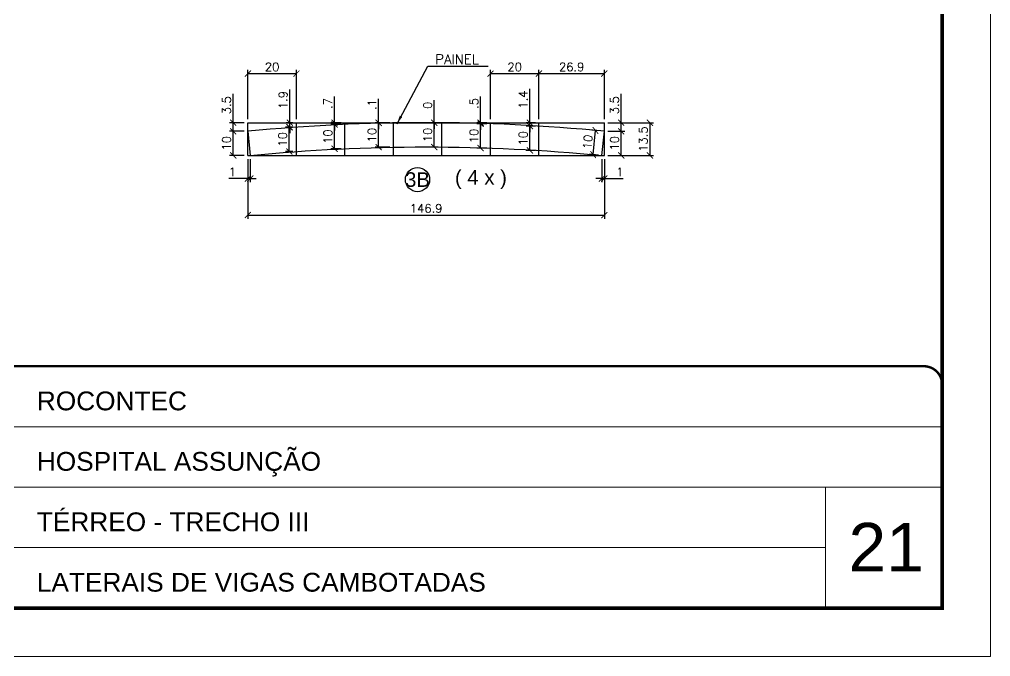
# Model space of a CAD drawing. Extents: x 2582 to 128055, y -26396 to 2611.
# Drawn here: x 3266 to 4067, y -4573 to -4048 of the extents above; entities that cross this region are included whole.
import ezdxf
from ezdxf.enums import TextEntityAlignment as Align

# ---------------------------------------------------------------- set-up
doc = ezdxf.new("R2010")
doc.units = 0
doc.header["$PDMODE"] = 35
doc.linetypes.add('CONTINUO', pattern=[0])
doc.linetypes.add('DASHED', pattern=[0.75, 0.5, -0.25])
for name, color, linetype in [('220', 4, 'Continuous'), ('COTA', 241, 'Continuous'), ('Painéis', 200, 'Continuous'), ('Romaneio', 10, 'Continuous')]:
    doc.layers.add(name, color=color, linetype=linetype)
for name, color, linetype, lineweight in [('CARIMBO', 255, 'Continuous', 9), ('Folhas', 255, 'Continuous', 9), ('SARRAFO DE PRESSAO', 251, 'DASHED', 9)]:
    doc.layers.add(name, color=color, linetype=linetype, lineweight=lineweight)
doc.styles.add('ARIAL', font='arial.ttf')
doc.styles.add('COTA TECNICA', font='techl___.ttf', dxfattribs={"height": 10})
doc.styles.add('Romans', font='romans.shx')
doc.dimstyles.new('Cota Seção (2x)', dxfattribs={"dimtxt": 7, "dimasz": 5, "dimexe": 3, "dimexo": 3, "dimgap": 2, "dimtad": 3, "dimdec": 1, "dimlfac": 0.5, "dimzin": 12, "dimdsep": 46, "dimtxsty": 'Romans', "dimblk": 'ARCHTICK', "dimcen": 0, "dimclrd": 4, "dimclre": 4, "dimclrt": 1, "dimadec": 1, "dimazin": 3, "dimtfac": 1, "dimtdec": 1, "dimtmove": 0, "dimatfit": 3, "dimldrblk": 'OBLIQUE', "dimfxl": 1, "dimtolj": 1, "dimtzin": 12, "dimarcsym": 0})
doc.dimstyles.new('PAINEL', dxfattribs={"dimtxt": 10, "dimasz": 3, "dimexe": 3, "dimexo": 3, "dimgap": 3, "dimtad": 1, "dimdec": 1, "dimzin": 12, "dimdsep": 46, "dimtxsty": 'COTA TECNICA', "dimblk1": 'OBLIQUE', "dimblk2": 'OBLIQUE', "dimsah": 1, "dimcen": 0.9, "dimclrd": 4, "dimclre": 4, "dimclrt": 240, "dimadec": 1, "dimazin": 3, "dimtfac": 1, "dimtdec": 1, "dimtmove": 0, "dimatfit": 3, "dimfxl": 1, "dimtolj": 1, "dimtzin": 12, "dimarcsym": 0})

# ---------------------------------------------------------------- blocks, each defined once
blk = doc.blocks.new('9999999999')
at = {"color": 30, "linetype": 'CONTINUO'}
for p, q in [((98564.56, 34379.64), (99583.98, 34379.64)), ((98564.56, 34329.83), (99487.98, 34329.83)), ((99583.98, 34329.83), (99487.98, 34329.83)), ((99487.98, 34329.83), (99487.98, 34230.21)), ((98564.56, 34280.02), (99487.98, 34280.02))]:
    blk.add_line(p, q, dxfattribs=at)
at = {"color": 30, "linetype": 'CONTINUO', "const_width": 2}
blk.add_lwpolyline([(99583.98, 34230.21), (99583.98, 34414.45, 0.414214), (99568.98, 34429.45), (98228.98, 34429.45, 0.414214), (98213.98, 34414.45), (98213.98, 34245.21, 0.414214), (98228.98, 34230.21), (99583.98, 34230.21)], format="xyb", dxfattribs=at)
at = {"layer": 'Folhas'}
blk.add_lwpolyline([(98138.98, 34190.21), (99623.98, 34190.21), (99623.98, 35240.21), (98138.98, 35240.21)], close=True, dxfattribs=at)
at = {"layer": 'Folhas', "color": 30, "const_width": 3}
blk.add_lwpolyline([(98213.98, 34230.21), (99583.98, 34230.21), (99583.98, 35200.21), (98213.98, 35200.21)], close=True, dxfattribs=at)
at = {"color": 7, "linetype": 'Continuous', "ltscale": 5, "style": 'ARIAL'}
for s, height, p in [('ROCONTEC', 15.483, (98837.68, 34393.13)), ('HOSPITAL ASSUNÇÃO', 15.4829, (98837.68, 34343.32)), ('TÉRREO - TRECHO III', 15.4829, (98837.68, 34293.51)), ('LATERAIS DE VIGAS CAMBOTADAS', 15.4829, (98837.68, 34243.7))]:
    blk.add_text(s, height=height, dxfattribs=at).set_placement(p)
blk = doc.blocks.new('_ArchTick')
at = {"color": 0, "linetype": 'ByBlock', "const_width": 0.15}
blk.add_lwpolyline([(-0.5, -0.5), (0.5, 0.5)], dxfattribs=at)
blk = doc.blocks.new('*D876')
at = {"layer": '220', "color": 4, "lineweight": -2, "transparency": 16777216}
for p, q in [((3454.33, -4130.13), (3454.33, -4089.7)), ((3494.33, -4130.13), (3494.33, -4089.7)), ((3454.33, -4092.7), (3494.33, -4092.7))]:
    blk.add_line(p, q, dxfattribs=at)
at = {"layer": 'Defpoints', "color": 0, "transparency": 16777216}
for p in [(3494.33, -4092.7), (3454.33, -4133.13), (3494.33, -4133.13)]:
    blk.add_point(p, dxfattribs=at)
at = {"layer": '220', "color": 4, "lineweight": -2, "transparency": 16777216, "xscale": 5, "yscale": 5, "zscale": 5, "rotation": 180}
blk.add_blockref('_ArchTick', (3454.33, -4092.7), dxfattribs=at)
at = {"layer": '220', "color": 4, "lineweight": -2, "transparency": 16777216, "xscale": 5, "yscale": 5, "zscale": 5}
blk.add_blockref('_ArchTick', (3494.33, -4092.7), dxfattribs=at)
at = {"layer": '220', "color": 1, "transparency": 16777216, "insert": (3474.33, -4087.2), "char_height": 7, "attachment_point": 5, "style": 'Romans'}
blk.add_mtext('\\A1;20', dxfattribs=at)
blk = doc.blocks.new('_Oblique')
at = {"color": 0, "linetype": 'ByBlock', "lineweight": -2}
blk.add_line((-0.5, -0.5), (0.5, 0.5), dxfattribs=at)
blk = doc.blocks.new('*D877')
at = {"layer": '220', "color": 4, "lineweight": -2, "transparency": 16777216}
for p, q in [((3654.33, -4130.13), (3654.33, -4089.7)), ((3694.33, -4130.13), (3694.33, -4089.7)), ((3654.33, -4092.7), (3694.33, -4092.7))]:
    blk.add_line(p, q, dxfattribs=at)
at = {"layer": 'Defpoints', "color": 0, "transparency": 16777216}
for p in [(3694.33, -4092.7), (3654.33, -4133.13), (3694.33, -4133.13)]:
    blk.add_point(p, dxfattribs=at)
at = {"layer": '220', "color": 4, "lineweight": -2, "transparency": 16777216, "xscale": 5, "yscale": 5, "zscale": 5, "rotation": 180}
blk.add_blockref('_ArchTick', (3654.33, -4092.7), dxfattribs=at)
at = {"layer": '220', "color": 4, "lineweight": -2, "transparency": 16777216, "xscale": 5, "yscale": 5, "zscale": 5}
blk.add_blockref('_ArchTick', (3694.33, -4092.7), dxfattribs=at)
at = {"layer": '220', "color": 1, "transparency": 16777216, "insert": (3674.33, -4087.2), "char_height": 7, "attachment_point": 5, "style": 'Romans'}
blk.add_mtext('\\A1;20', dxfattribs=at)
blk = doc.blocks.new('*D878')
at = {"layer": '220', "color": 4, "lineweight": -2, "transparency": 16777216}
for p, q in [((3694.33, -4130.13), (3694.33, -4089.7)), ((3748.2, -4130.13), (3748.2, -4089.7)), ((3694.33, -4092.7), (3748.2, -4092.7))]:
    blk.add_line(p, q, dxfattribs=at)
at = {"layer": 'Defpoints', "color": 0, "transparency": 16777216}
for p in [(3748.2, -4092.7), (3694.33, -4133.13), (3748.2, -4133.13)]:
    blk.add_point(p, dxfattribs=at)
at = {"layer": '220', "color": 4, "lineweight": -2, "transparency": 16777216, "xscale": 5, "yscale": 5, "zscale": 5, "rotation": 180}
blk.add_blockref('_ArchTick', (3694.33, -4092.7), dxfattribs=at)
at = {"layer": '220', "color": 4, "lineweight": -2, "transparency": 16777216, "xscale": 5, "yscale": 5, "zscale": 5}
blk.add_blockref('_ArchTick', (3748.2, -4092.7), dxfattribs=at)
at = {"layer": '220', "color": 1, "transparency": 16777216, "insert": (3721.26, -4087.2), "char_height": 7, "attachment_point": 5, "style": 'Romans'}
blk.add_mtext('\\A1;26.9', dxfattribs=at)
blk = doc.blocks.new('*D879')
at = {"layer": '220', "color": 4, "lineweight": -2, "transparency": 16777216}
for p, q in [((3491.33, -4136.89), (3485.47, -4136.89)), ((3488.47, -4156.94), (3488.47, -4136.89)), ((3491.33, -4156.94), (3485.47, -4156.94))]:
    blk.add_line(p, q, dxfattribs=at)
at = {"layer": 'Defpoints', "color": 0, "transparency": 16777216}
for p in [(3488.47, -4136.89), (3494.33, -4136.89), (3494.33, -4156.94)]:
    blk.add_point(p, dxfattribs=at)
at = {"layer": '220', "color": 4, "lineweight": -2, "transparency": 16777216, "xscale": 5, "yscale": 5, "zscale": 5}
for p, rotation in [((3488.47, -4136.89), 90), ((3488.47, -4156.94), 270)]:
    blk.add_blockref('_ArchTick', p, dxfattribs=dict(at, rotation=rotation))
at = {"layer": '220', "color": 1, "transparency": 16777216, "insert": (3482.97, -4146.91), "char_height": 7, "attachment_point": 5, "rotation": 90, "style": 'Romans'}
blk.add_mtext('\\A1;10', dxfattribs=at)
blk = doc.blocks.new('*D880')
at = {"layer": '220', "color": 4, "lineweight": -2, "transparency": 16777216}
for p, q in [((3488.86, -4133.13), (3488.86, -4105.8)), ((3491.33, -4133.13), (3485.86, -4133.13)), ((3491.33, -4136.89), (3485.86, -4136.89)), ((3488.86, -4136.89), (3488.86, -4133.13)), ((3488.86, -4136.89), (3488.86, -4141.89))]:
    blk.add_line(p, q, dxfattribs=at)
at = {"layer": 'Defpoints', "color": 0, "transparency": 16777216}
for p in [(3488.86, -4133.13), (3494.33, -4133.13), (3494.33, -4136.89)]:
    blk.add_point(p, dxfattribs=at)
at = {"layer": '220', "color": 4, "lineweight": -2, "transparency": 16777216, "xscale": 5, "yscale": 5, "zscale": 5}
for p, rotation in [((3488.86, -4133.13), 270), ((3488.86, -4136.89), 90)]:
    blk.add_blockref('_ArchTick', p, dxfattribs=dict(at, rotation=rotation))
at = {"layer": '220', "color": 1, "transparency": 16777216, "insert": (3483.36, -4114.47), "char_height": 7, "attachment_point": 5, "rotation": 90, "style": 'Romans'}
blk.add_mtext('\\A1;1.9', dxfattribs=at)
blk = doc.blocks.new('*D881')
at = {"layer": '220', "color": 4, "lineweight": -2, "transparency": 16777216}
for p, q in [((3531.33, -4134.6), (3522.77, -4134.6)), ((3525.77, -4154.62), (3525.77, -4134.6)), ((3531.33, -4154.62), (3522.77, -4154.62))]:
    blk.add_line(p, q, dxfattribs=at)
at = {"layer": 'Defpoints', "color": 0, "transparency": 16777216}
for p in [(3525.77, -4134.6), (3534.33, -4134.6), (3534.33, -4154.62)]:
    blk.add_point(p, dxfattribs=at)
at = {"layer": '220', "color": 4, "lineweight": -2, "transparency": 16777216, "xscale": 5, "yscale": 5, "zscale": 5}
for p, rotation in [((3525.77, -4134.6), 90), ((3525.77, -4154.62), 270)]:
    blk.add_blockref('_ArchTick', p, dxfattribs=dict(at, rotation=rotation))
at = {"layer": '220', "color": 1, "transparency": 16777216, "insert": (3520.27, -4144.61), "char_height": 7, "attachment_point": 5, "rotation": 90, "style": 'Romans'}
blk.add_mtext('\\A1;10', dxfattribs=at)
blk = doc.blocks.new('*D882')
at = {"layer": '220', "color": 4, "lineweight": -2, "transparency": 16777216}
for p, q in [((3525.77, -4133.13), (3525.77, -4111.47)), ((3531.33, -4133.13), (3522.77, -4133.13)), ((3531.33, -4134.6), (3522.77, -4134.6)), ((3525.77, -4134.6), (3525.77, -4133.13)), ((3525.77, -4134.6), (3525.77, -4139.6))]:
    blk.add_line(p, q, dxfattribs=at)
at = {"layer": 'Defpoints', "color": 0, "transparency": 16777216}
for p in [(3525.77, -4133.13), (3534.33, -4133.13), (3534.33, -4134.6)]:
    blk.add_point(p, dxfattribs=at)
at = {"layer": '220', "color": 4, "lineweight": -2, "transparency": 16777216, "xscale": 5, "yscale": 5, "zscale": 5}
for p, rotation in [((3525.77, -4133.13), 270), ((3525.77, -4134.6), 90)]:
    blk.add_blockref('_ArchTick', p, dxfattribs=dict(at, rotation=rotation))
at = {"layer": '220', "color": 1, "transparency": 16777216, "insert": (3520.27, -4117.3), "char_height": 7, "attachment_point": 5, "rotation": 90, "style": 'Romans'}
blk.add_mtext('\\A1;.7', dxfattribs=at)
blk = doc.blocks.new('*D883')
at = {"layer": '220', "color": 4, "lineweight": -2, "transparency": 16777216}
for p, q in [((3571.33, -4133.37), (3559.13, -4133.37)), ((3562.13, -4153.37), (3562.13, -4133.37)), ((3571.33, -4153.37), (3559.13, -4153.37))]:
    blk.add_line(p, q, dxfattribs=at)
at = {"layer": 'Defpoints', "color": 0, "transparency": 16777216}
for p in [(3562.13, -4133.37), (3574.33, -4133.37), (3574.33, -4153.37)]:
    blk.add_point(p, dxfattribs=at)
at = {"layer": '220', "color": 4, "lineweight": -2, "transparency": 16777216, "xscale": 5, "yscale": 5, "zscale": 5}
for p, rotation in [((3562.13, -4133.37), 90), ((3562.13, -4153.37), 270)]:
    blk.add_blockref('_ArchTick', p, dxfattribs=dict(at, rotation=rotation))
at = {"layer": '220', "color": 1, "transparency": 16777216, "insert": (3556.63, -4143.37), "char_height": 7, "attachment_point": 5, "rotation": 90, "style": 'Romans'}
blk.add_mtext('\\A1;10', dxfattribs=at)
blk = doc.blocks.new('*D884')
at = {"layer": '220', "color": 4, "lineweight": -2, "transparency": 16777216}
for p, q in [((3562.13, -4133.13), (3562.13, -4113.47)), ((3571.33, -4133.13), (3559.13, -4133.13)), ((3571.33, -4133.37), (3559.13, -4133.37)), ((3562.13, -4133.37), (3562.13, -4133.13)), ((3562.13, -4133.37), (3562.13, -4138.37))]:
    blk.add_line(p, q, dxfattribs=at)
at = {"layer": 'Defpoints', "color": 0, "transparency": 16777216}
for p in [(3562.13, -4133.13), (3574.33, -4133.13), (3574.33, -4133.37)]:
    blk.add_point(p, dxfattribs=at)
at = {"layer": '220', "color": 4, "lineweight": -2, "transparency": 16777216, "xscale": 5, "yscale": 5, "zscale": 5}
for p, rotation in [((3562.13, -4133.13), 270), ((3562.13, -4133.37), 90)]:
    blk.add_blockref('_ArchTick', p, dxfattribs=dict(at, rotation=rotation))
at = {"layer": '220', "color": 1, "transparency": 16777216, "insert": (3556.63, -4118.3), "char_height": 7, "attachment_point": 5, "rotation": 90, "style": 'Romans'}
blk.add_mtext('\\A1;.1', dxfattribs=at)
blk = doc.blocks.new('*D885')
at = {"layer": '220', "color": 4, "lineweight": -2, "transparency": 16777216}
for p, q in [((3611.33, -4133.19), (3605.02, -4133.19)), ((3608.02, -4153.19), (3608.02, -4133.19)), ((3611.33, -4153.19), (3605.02, -4153.19))]:
    blk.add_line(p, q, dxfattribs=at)
at = {"layer": 'Defpoints', "color": 0, "transparency": 16777216}
for p in [(3608.02, -4133.19), (3614.33, -4133.19), (3614.33, -4153.19)]:
    blk.add_point(p, dxfattribs=at)
at = {"layer": '220', "color": 4, "lineweight": -2, "transparency": 16777216, "xscale": 5, "yscale": 5, "zscale": 5}
for p, rotation in [((3608.02, -4133.19), 90), ((3608.02, -4153.19), 270)]:
    blk.add_blockref('_ArchTick', p, dxfattribs=dict(at, rotation=rotation))
at = {"layer": '220', "color": 1, "transparency": 16777216, "insert": (3602.52, -4143.19), "char_height": 7, "attachment_point": 5, "rotation": 90, "style": 'Romans'}
blk.add_mtext('\\A1;10', dxfattribs=at)
blk = doc.blocks.new('*D886')
at = {"layer": '220', "color": 4, "lineweight": -2, "transparency": 16777216}
for p, q in [((3608.02, -4133.13), (3608.02, -4114.47)), ((3611.33, -4133.13), (3605.02, -4133.13)), ((3611.33, -4133.19), (3605.02, -4133.19)), ((3608.02, -4133.19), (3608.02, -4133.13)), ((3608.02, -4133.19), (3608.02, -4138.19))]:
    blk.add_line(p, q, dxfattribs=at)
at = {"layer": 'Defpoints', "color": 0, "transparency": 16777216}
for p in [(3608.02, -4133.13), (3614.33, -4133.13), (3614.33, -4133.19)]:
    blk.add_point(p, dxfattribs=at)
at = {"layer": '220', "color": 4, "lineweight": -2, "transparency": 16777216, "xscale": 5, "yscale": 5, "zscale": 5}
for p, rotation in [((3608.02, -4133.13), 270), ((3608.02, -4133.19), 90)]:
    blk.add_blockref('_ArchTick', p, dxfattribs=dict(at, rotation=rotation))
at = {"layer": '220', "color": 1, "transparency": 16777216, "insert": (3602.52, -4118.8), "char_height": 7, "attachment_point": 5, "rotation": 90, "style": 'Romans'}
blk.add_mtext('\\A1;0', dxfattribs=at)
blk = doc.blocks.new('*D887')
at = {"layer": '220', "color": 4, "lineweight": -2, "transparency": 16777216}
for p, q in [((3651.33, -4134.06), (3643.19, -4134.06)), ((3646.19, -4154.07), (3646.19, -4134.06)), ((3651.33, -4154.07), (3643.19, -4154.07))]:
    blk.add_line(p, q, dxfattribs=at)
at = {"layer": 'Defpoints', "color": 0, "transparency": 16777216}
for p in [(3646.19, -4134.06), (3654.33, -4134.06), (3654.33, -4154.07)]:
    blk.add_point(p, dxfattribs=at)
at = {"layer": '220', "color": 4, "lineweight": -2, "transparency": 16777216, "xscale": 5, "yscale": 5, "zscale": 5}
for p, rotation in [((3646.19, -4134.06), 90), ((3646.19, -4154.07), 270)]:
    blk.add_blockref('_ArchTick', p, dxfattribs=dict(at, rotation=rotation))
at = {"layer": '220', "color": 1, "transparency": 16777216, "insert": (3640.69, -4144.06), "char_height": 7, "attachment_point": 5, "rotation": 90, "style": 'Romans'}
blk.add_mtext('\\A1;10', dxfattribs=at)
blk = doc.blocks.new('*D888')
at = {"layer": '220', "color": 4, "lineweight": -2, "transparency": 16777216}
for p, q in [((3646.19, -4133.13), (3646.19, -4111.47)), ((3651.33, -4133.13), (3643.19, -4133.13)), ((3651.33, -4134.06), (3643.19, -4134.06)), ((3646.19, -4134.06), (3646.19, -4133.13)), ((3646.19, -4134.06), (3646.19, -4139.06))]:
    blk.add_line(p, q, dxfattribs=at)
at = {"layer": 'Defpoints', "color": 0, "transparency": 16777216}
for p in [(3646.19, -4133.13), (3654.33, -4133.13), (3654.33, -4134.06)]:
    blk.add_point(p, dxfattribs=at)
at = {"layer": '220', "color": 4, "lineweight": -2, "transparency": 16777216, "xscale": 5, "yscale": 5, "zscale": 5}
for p, rotation in [((3646.19, -4133.13), 270), ((3646.19, -4134.06), 90)]:
    blk.add_blockref('_ArchTick', p, dxfattribs=dict(at, rotation=rotation))
at = {"layer": '220', "color": 1, "transparency": 16777216, "insert": (3640.69, -4117.3), "char_height": 7, "attachment_point": 5, "rotation": 90, "style": 'Romans'}
blk.add_mtext('\\A1;.5', dxfattribs=at)
blk = doc.blocks.new('*D889')
at = {"layer": '220', "color": 4, "lineweight": -2, "transparency": 16777216}
for p, q in [((3691.33, -4135.98), (3683.78, -4135.98)), ((3686.78, -4156.02), (3686.78, -4135.98)), ((3691.33, -4156.02), (3683.78, -4156.02))]:
    blk.add_line(p, q, dxfattribs=at)
at = {"layer": 'Defpoints', "color": 0, "transparency": 16777216}
for p in [(3686.78, -4135.98), (3694.33, -4135.98), (3694.33, -4156.02)]:
    blk.add_point(p, dxfattribs=at)
at = {"layer": '220', "color": 4, "lineweight": -2, "transparency": 16777216, "xscale": 5, "yscale": 5, "zscale": 5}
for p, rotation in [((3686.78, -4135.98), 90), ((3686.78, -4156.02), 270)]:
    blk.add_blockref('_ArchTick', p, dxfattribs=dict(at, rotation=rotation))
at = {"layer": '220', "color": 1, "transparency": 16777216, "insert": (3681.28, -4146), "char_height": 7, "attachment_point": 5, "rotation": 90, "style": 'Romans'}
blk.add_mtext('\\A1;10', dxfattribs=at)
blk = doc.blocks.new('*D890')
at = {"layer": '220', "color": 4, "lineweight": -2, "transparency": 16777216}
for p, q in [((3686.78, -4133.13), (3686.78, -4105.13)), ((3691.33, -4133.13), (3683.78, -4133.13)), ((3691.33, -4135.98), (3683.78, -4135.98)), ((3686.78, -4135.98), (3686.78, -4133.13)), ((3686.78, -4135.98), (3686.78, -4140.98))]:
    blk.add_line(p, q, dxfattribs=at)
at = {"layer": 'Defpoints', "color": 0, "transparency": 16777216}
for p in [(3686.78, -4133.13), (3694.33, -4133.13), (3694.33, -4135.98)]:
    blk.add_point(p, dxfattribs=at)
at = {"layer": '220', "color": 4, "lineweight": -2, "transparency": 16777216, "xscale": 5, "yscale": 5, "zscale": 5}
for p, rotation in [((3686.78, -4133.13), 270), ((3686.78, -4135.98), 90)]:
    blk.add_blockref('_ArchTick', p, dxfattribs=dict(at, rotation=rotation))
at = {"layer": '220', "color": 1, "transparency": 16777216, "insert": (3681.28, -4114.13), "char_height": 7, "attachment_point": 5, "rotation": 90, "style": 'Romans'}
blk.add_mtext('\\A1;1.4', dxfattribs=at)
blk = doc.blocks.new('*D891')
at = {"layer": '220', "color": 4, "lineweight": -2, "transparency": 16777216}
for p, q in [((3745.21, -4139.94), (3737.92, -4139.24)), ((3738.98, -4159.43), (3740.91, -4139.53)), ((3743.28, -4159.85), (3735.99, -4159.14))]:
    blk.add_line(p, q, dxfattribs=at)
at = {"layer": 'Defpoints', "color": 0, "transparency": 16777216}
for p in [(3740.91, -4139.53), (3748.2, -4140.23), (3746.27, -4160.14)]:
    blk.add_point(p, dxfattribs=at)
at = {"layer": '220', "color": 4, "lineweight": -2, "transparency": 16777216, "xscale": 5, "yscale": 5, "zscale": 5}
for p, rotation in [((3740.91, -4139.53), 84.46716371246276), ((3738.98, -4159.43), 264.4671637124628)]:
    blk.add_blockref('_ArchTick', p, dxfattribs=dict(at, rotation=rotation))
at = {"layer": '220', "color": 1, "transparency": 16777216, "insert": (3734.47, -4148.95), "char_height": 7, "attachment_point": 5, "rotation": 84.46716, "style": 'Romans'}
blk.add_mtext('\\A1;10', dxfattribs=at)
blk = doc.blocks.new('*D892')
at = {"layer": '220', "color": 4, "lineweight": -2, "transparency": 16777216}
for p, q in [((3751.2, -4140.23), (3765.13, -4140.23)), ((3762.13, -4160.14), (3762.13, -4140.23)), ((3751.2, -4160.14), (3765.13, -4160.14))]:
    blk.add_line(p, q, dxfattribs=at)
at = {"layer": 'Defpoints', "color": 0, "transparency": 16777216}
for p in [(3748.2, -4140.23), (3762.13, -4140.23), (3748.2, -4160.14)]:
    blk.add_point(p, dxfattribs=at)
at = {"layer": '220', "color": 4, "lineweight": -2, "transparency": 16777216, "xscale": 5, "yscale": 5, "zscale": 5}
for p, rotation in [((3762.13, -4140.23), 90), ((3762.13, -4160.14), 270)]:
    blk.add_blockref('_ArchTick', p, dxfattribs=dict(at, rotation=rotation))
at = {"layer": '220', "color": 1, "transparency": 16777216, "insert": (3756.63, -4150.19), "char_height": 7, "attachment_point": 5, "rotation": 90, "style": 'Romans'}
blk.add_mtext('\\A1;10', dxfattribs=at)
blk = doc.blocks.new('*D893')
at = {"layer": '220', "color": 4, "lineweight": -2, "transparency": 16777216}
for p, q in [((3762.13, -4133.13), (3762.13, -4109.47)), ((3751.2, -4133.13), (3765.13, -4133.13)), ((3762.13, -4140.23), (3762.13, -4133.13)), ((3751.2, -4140.23), (3765.13, -4140.23))]:
    blk.add_line(p, q, dxfattribs=at)
at = {"layer": 'Defpoints', "color": 0, "transparency": 16777216}
for p in [(3748.2, -4133.13), (3762.13, -4133.13), (3748.2, -4140.23)]:
    blk.add_point(p, dxfattribs=at)
at = {"layer": '220', "color": 4, "lineweight": -2, "transparency": 16777216, "xscale": 5, "yscale": 5, "zscale": 5}
for p, rotation in [((3762.13, -4133.13), 90), ((3762.13, -4140.23), 270)]:
    blk.add_blockref('_ArchTick', p, dxfattribs=dict(at, rotation=rotation))
at = {"layer": '220', "color": 1, "transparency": 16777216, "insert": (3756.63, -4118.8), "char_height": 7, "attachment_point": 5, "rotation": 90, "style": 'Romans'}
blk.add_mtext('\\A1;3.5', dxfattribs=at)
blk = doc.blocks.new('*D894')
at = {"layer": '220', "color": 4, "lineweight": -2, "transparency": 16777216}
for p, q in [((3751.2, -4133.13), (3788.79, -4133.13)), ((3785.79, -4133.13), (3785.79, -4160.14)), ((3751.2, -4160.14), (3788.79, -4160.14))]:
    blk.add_line(p, q, dxfattribs=at)
at = {"layer": 'Defpoints', "color": 0, "transparency": 16777216}
for p in [(3748.2, -4133.13), (3748.2, -4160.14), (3785.79, -4160.14)]:
    blk.add_point(p, dxfattribs=at)
at = {"layer": '220', "color": 4, "lineweight": -2, "transparency": 16777216, "xscale": 5, "yscale": 5, "zscale": 5}
for p, rotation in [((3785.79, -4133.13), 90), ((3785.79, -4160.14), 270)]:
    blk.add_blockref('_ArchTick', p, dxfattribs=dict(at, rotation=rotation))
at = {"layer": '220', "color": 1, "transparency": 16777216, "insert": (3780.29, -4146.64), "char_height": 7, "attachment_point": 5, "rotation": 90, "style": 'Romans'}
blk.add_mtext('\\A1;13.5', dxfattribs=at)
blk = doc.blocks.new('*D895')
at = {"layer": '220', "color": 4, "lineweight": -2, "transparency": 16777216}
for p, q in [((3451.33, -4140.23), (3439.23, -4140.23)), ((3442.23, -4160.14), (3442.23, -4140.23)), ((3451.33, -4160.14), (3439.23, -4160.14))]:
    blk.add_line(p, q, dxfattribs=at)
at = {"layer": 'Defpoints', "color": 0, "transparency": 16777216}
for p in [(3442.23, -4140.23), (3454.33, -4140.23), (3454.33, -4160.14)]:
    blk.add_point(p, dxfattribs=at)
at = {"layer": '220', "color": 4, "lineweight": -2, "transparency": 16777216, "xscale": 5, "yscale": 5, "zscale": 5}
for p, rotation in [((3442.23, -4140.23), 90), ((3442.23, -4160.14), 270)]:
    blk.add_blockref('_ArchTick', p, dxfattribs=dict(at, rotation=rotation))
at = {"layer": '220', "color": 1, "transparency": 16777216, "insert": (3436.73, -4150.19), "char_height": 7, "attachment_point": 5, "rotation": 90, "style": 'Romans'}
blk.add_mtext('\\A1;10', dxfattribs=at)
blk = doc.blocks.new('*D896')
at = {"layer": '220', "color": 4, "lineweight": -2, "transparency": 16777216}
for p, q in [((3442.23, -4133.13), (3442.23, -4109.47)), ((3451.33, -4133.13), (3439.23, -4133.13)), ((3442.23, -4140.23), (3442.23, -4133.13)), ((3451.33, -4140.23), (3439.23, -4140.23))]:
    blk.add_line(p, q, dxfattribs=at)
at = {"layer": 'Defpoints', "color": 0, "transparency": 16777216}
for p in [(3442.23, -4133.13), (3454.33, -4133.13), (3454.33, -4140.23)]:
    blk.add_point(p, dxfattribs=at)
at = {"layer": '220', "color": 4, "lineweight": -2, "transparency": 16777216, "xscale": 5, "yscale": 5, "zscale": 5}
for p, rotation in [((3442.23, -4133.13), 90), ((3442.23, -4140.23), 270)]:
    blk.add_blockref('_ArchTick', p, dxfattribs=dict(at, rotation=rotation))
at = {"layer": '220', "color": 1, "transparency": 16777216, "insert": (3436.73, -4118.8), "char_height": 7, "attachment_point": 5, "rotation": 90, "style": 'Romans'}
blk.add_mtext('\\A1;3.5', dxfattribs=at)
blk = doc.blocks.new('*D897')
at = {"layer": '220', "color": 4, "lineweight": -2, "transparency": 16777216}
for p, q in [((3454.33, -4163.14), (3454.33, -4182.23)), ((3456.26, -4163.14), (3456.26, -4182.23)), ((3454.33, -4179.23), (3438.66, -4179.23)), ((3456.26, -4179.23), (3454.33, -4179.23)), ((3456.26, -4179.23), (3461.26, -4179.23))]:
    blk.add_line(p, q, dxfattribs=at)
at = {"layer": 'Defpoints', "color": 0, "transparency": 16777216}
for p in [(3454.33, -4160.14), (3456.26, -4160.14), (3454.33, -4179.23)]:
    blk.add_point(p, dxfattribs=at)
at = {"layer": '220', "color": 4, "lineweight": -2, "transparency": 16777216, "xscale": 5, "yscale": 5, "zscale": 5}
blk.add_blockref('_ArchTick', (3454.33, -4179.23), dxfattribs=at)
at = {"layer": '220', "color": 4, "lineweight": -2, "transparency": 16777216, "xscale": 5, "yscale": 5, "zscale": 5, "rotation": 180}
blk.add_blockref('_ArchTick', (3456.26, -4179.23), dxfattribs=at)
at = {"layer": '220', "color": 1, "transparency": 16777216, "insert": (3441.5, -4173.73), "char_height": 7, "attachment_point": 5, "style": 'Romans'}
blk.add_mtext('\\A1;1', dxfattribs=at)
blk = doc.blocks.new('*D898')
at = {"layer": '220', "color": 4, "lineweight": -2, "transparency": 16777216}
for p, q in [((3746.27, -4163.14), (3746.27, -4182.23)), ((3748.2, -4163.14), (3748.2, -4182.23)), ((3746.27, -4179.23), (3741.27, -4179.23)), ((3746.27, -4179.23), (3748.2, -4179.23)), ((3748.2, -4179.23), (3763.86, -4179.23))]:
    blk.add_line(p, q, dxfattribs=at)
at = {"layer": 'Defpoints', "color": 0, "transparency": 16777216}
for p in [(3746.27, -4160.14), (3748.2, -4160.14), (3748.2, -4179.23)]:
    blk.add_point(p, dxfattribs=at)
at = {"layer": '220', "color": 4, "lineweight": -2, "transparency": 16777216, "xscale": 5, "yscale": 5, "zscale": 5}
blk.add_blockref('_ArchTick', (3746.27, -4179.23), dxfattribs=at)
at = {"layer": '220', "color": 4, "lineweight": -2, "transparency": 16777216, "xscale": 5, "yscale": 5, "zscale": 5, "rotation": 180}
blk.add_blockref('_ArchTick', (3748.2, -4179.23), dxfattribs=at)
at = {"layer": '220', "color": 1, "transparency": 16777216, "insert": (3761.03, -4173.73), "char_height": 7, "attachment_point": 5, "style": 'Romans'}
blk.add_mtext('\\A1;1', dxfattribs=at)
blk = doc.blocks.new('*D899')
at = {"layer": '220', "color": 4, "lineweight": -2, "transparency": 16777216}
for p, q in [((3454.33, -4163.14), (3454.33, -4212.26)), ((3748.2, -4163.14), (3748.2, -4212.26)), ((3454.33, -4209.26), (3748.2, -4209.26))]:
    blk.add_line(p, q, dxfattribs=at)
at = {"layer": 'Defpoints', "color": 0, "transparency": 16777216}
for p in [(3454.33, -4160.14), (3748.2, -4160.14), (3748.2, -4209.26)]:
    blk.add_point(p, dxfattribs=at)
at = {"layer": '220', "color": 4, "lineweight": -2, "transparency": 16777216, "xscale": 5, "yscale": 5, "zscale": 5, "rotation": 180}
blk.add_blockref('_ArchTick', (3454.33, -4209.26), dxfattribs=at)
at = {"layer": '220', "color": 4, "lineweight": -2, "transparency": 16777216, "xscale": 5, "yscale": 5, "zscale": 5}
blk.add_blockref('_ArchTick', (3748.2, -4209.26), dxfattribs=at)
at = {"layer": '220', "color": 1, "transparency": 16777216, "insert": (3601.26, -4203.76), "char_height": 7, "attachment_point": 5, "style": 'Romans'}
blk.add_mtext('\\A1;146.9', dxfattribs=at)

msp = doc.modelspace()

# ---------------------------------------------------------------- linework, layer by layer
at = {"layer": 'COTA', "linetype": 'ByBlock'}
for p, q in [((3454.33, -4133.13), (3748.2, -4133.13)), ((3454.33, -4160.14), (3454.33, -4133.13)), ((3494.33, -4160.14), (3494.33, -4133.13)), ((3534.33, -4160.14), (3534.33, -4133.13)), ((3574.33, -4160.14), (3574.33, -4133.13)), ((3614.33, -4160.14), (3614.33, -4133.13)), ((3654.33, -4160.14), (3654.33, -4133.13)), ((3694.33, -4160.14), (3694.33, -4133.13)), ((3748.2, -4160.14), (3748.2, -4133.13)), ((3454.33, -4160.14), (3748.2, -4160.14))]:
    msp.add_line(p, q, dxfattribs=at)
at = {"layer": 'Painéis'}
msp.add_lwpolyline([(3746.27, -4160.14), (3748.2, -4140.23, 0.048321), (3454.33, -4140.23), (3456.26, -4160.14, -0.048321)], format="xyb", close=True, dxfattribs=at)
at = {"layer": 'Romaneio', "color": 1, "linetype": 'ByBlock'}
msp.add_circle((3594.19, -4180.02), 10, dxfattribs=at)

# ---------------------------------------------------------------- block references
at = {"layer": 'SARRAFO DE PRESSAO', "color": 6, "linetype": 'ByBlock'}
msp.add_blockref('9999999999', (-95557.34, -38763.26), dxfattribs=at)

# ---------------------------------------------------------------- texts
at = {"color": 240, "insert": (3644.77, -4084.83), "char_height": 8, "attachment_point": 9, "style": 'Romans'}
msp.add_mtext('\\A1;PAINEL', dxfattribs=at)
at = {"layer": 'CARIMBO', "style": 'ARIAL'}
msp.add_text('21', height=40, dxfattribs=at).set_placement((3949.49, -4502.91))
at = {"layer": 'Romaneio', "color": 255, "linetype": 'ByBlock', "style": 'ARIAL'}
for s, p in [('3B', (3594.19, -4180.02)), ('( 4 x )', (3646.45, -4178.18))]:
    msp.add_text(s, height=12, dxfattribs=at).set_placement(p, align=Align.MIDDLE_CENTER)

# ---------------------------------------------------------------- dimensions: what is measured, and where the dimension line sits
at = {"layer": '220'}
for base, p1, p2, picture, middle in [((3494.33, -4092.7), (3454.33, -4133.13), (3494.33, -4133.13), '*D876', (3474.33, -4087.2)), ((3454.33, -4179.23), (3456.26, -4160.14), (3454.33, -4160.14), '*D897', (3441.5, -4173.73)), ((3748.2, -4209.26), (3454.33, -4160.14), (3748.2, -4160.14), '*D899', (3601.26, -4203.76)), ((3748.2, -4179.23), (3746.27, -4160.14), (3748.2, -4160.14), '*D898', (3761.03, -4173.73))]:
    dim = msp.add_linear_dim(base=base, p1=p1, p2=p2, dimstyle='Cota Seção (2x)', dxfattribs=at)
    dim.commit()
    dim.dimension.update_dxf_attribs({"geometry": picture, "text_midpoint": middle})
for base, p1, p2, picture, middle in [((3694.33, -4092.7), (3654.33, -4133.13), (3694.33, -4133.13), '*D877', (3674.33, -4087.2)), ((3748.2, -4092.7), (3694.33, -4133.13), (3748.2, -4133.13), '*D878', (3721.26, -4087.2))]:
    dim = msp.add_linear_dim(base=base, p1=p1, p2=p2, dimstyle='Cota Seção (2x)', override={"dimtmove": 1}, dxfattribs=at)
    dim.commit()
    dim.dimension.update_dxf_attribs({"geometry": picture, "text_midpoint": middle})
for base, p1, p2, picture, middle in [((3488.86, -4133.13), (3494.33, -4136.89), (3494.33, -4133.13), '*D880', (3483.36, -4114.47)), ((3686.78, -4133.13), (3694.33, -4135.98), (3694.33, -4133.13), '*D890', (3681.28, -4114.13)), ((3442.2283, -4133.1328), (3454.3292, -4140.2327), (3454.3292, -4133.1328), '*D896', (3436.7283, -4118.7994)), ((3525.77, -4133.13), (3534.33, -4134.6), (3534.33, -4133.13), '*D882', (3520.27, -4117.3)), ((3562.13, -4133.13), (3574.33, -4133.37), (3574.33, -4133.13), '*D884', (3556.63, -4118.3)), ((3608.02, -4133.13), (3614.33, -4133.19), (3614.33, -4133.13), '*D886', (3602.52, -4118.8)), ((3646.19, -4133.13), (3654.33, -4134.06), (3654.33, -4133.13), '*D888', (3640.69, -4117.3)), ((3562.13, -4133.37), (3574.33, -4153.37), (3574.33, -4133.37), '*D883', (3556.63, -4143.37)), ((3608.02, -4133.19), (3614.33, -4153.19), (3614.33, -4133.19), '*D885', (3602.52, -4143.19)), ((3646.19, -4134.06), (3654.33, -4154.07), (3654.33, -4134.06), '*D887', (3640.69, -4144.06)), ((3785.79, -4160.14), (3748.2, -4133.13), (3748.2, -4160.14), '*D894', (3780.29, -4146.64)), ((3442.23, -4140.23), (3454.33, -4160.14), (3454.33, -4140.23), '*D895', (3436.73, -4150.19)), ((3488.47, -4136.89), (3494.33, -4156.94), (3494.33, -4136.89), '*D879', (3482.97, -4146.91)), ((3525.77, -4134.6), (3534.33, -4154.62), (3534.33, -4134.6), '*D881', (3520.27, -4144.61)), ((3686.78, -4135.98), (3694.33, -4156.02), (3694.33, -4135.98), '*D889', (3681.28, -4146))]:
    dim = msp.add_linear_dim(base=base, p1=p1, p2=p2, angle=90, dimstyle='Cota Seção (2x)', dxfattribs=at)
    dim.commit()
    dim.dimension.update_dxf_attribs({"geometry": picture, "text_midpoint": middle})
for p1, p2, distance, picture, middle in [((3748.196, -4140.2327), (3748.196, -4133.1328), -13.9345, '*D893', (3756.6305, -4118.7994)), ((3746.27, -4160.14), (3748.2, -4140.23), 7.32, '*D891', (3734.47, -4148.95)), ((3748.2, -4160.14), (3748.2, -4140.23), -13.93, '*D892', (3756.63, -4150.19))]:
    dim = msp.add_aligned_dim(p1=p1, p2=p2, distance=distance, dimstyle='Cota Seção (2x)', dxfattribs=at)
    dim.commit()
    dim.dimension.update_dxf_attribs({"geometry": picture, "text_midpoint": middle})

# ---------------------------------------------------------------- leaders
at = {"annotation_type": 0, "has_hookline": 1, "hookline_direction": 1, "horizontal_direction": (-1, 0, 0)}
msp.add_leader([(3577.27, -4134.05), (3602.67, -4086.69), (3648.35, -4086.69)], dimstyle='PAINEL', override={"dimasz": 7}, dxfattribs=at)

doc.saveas('drawing.dxf')
